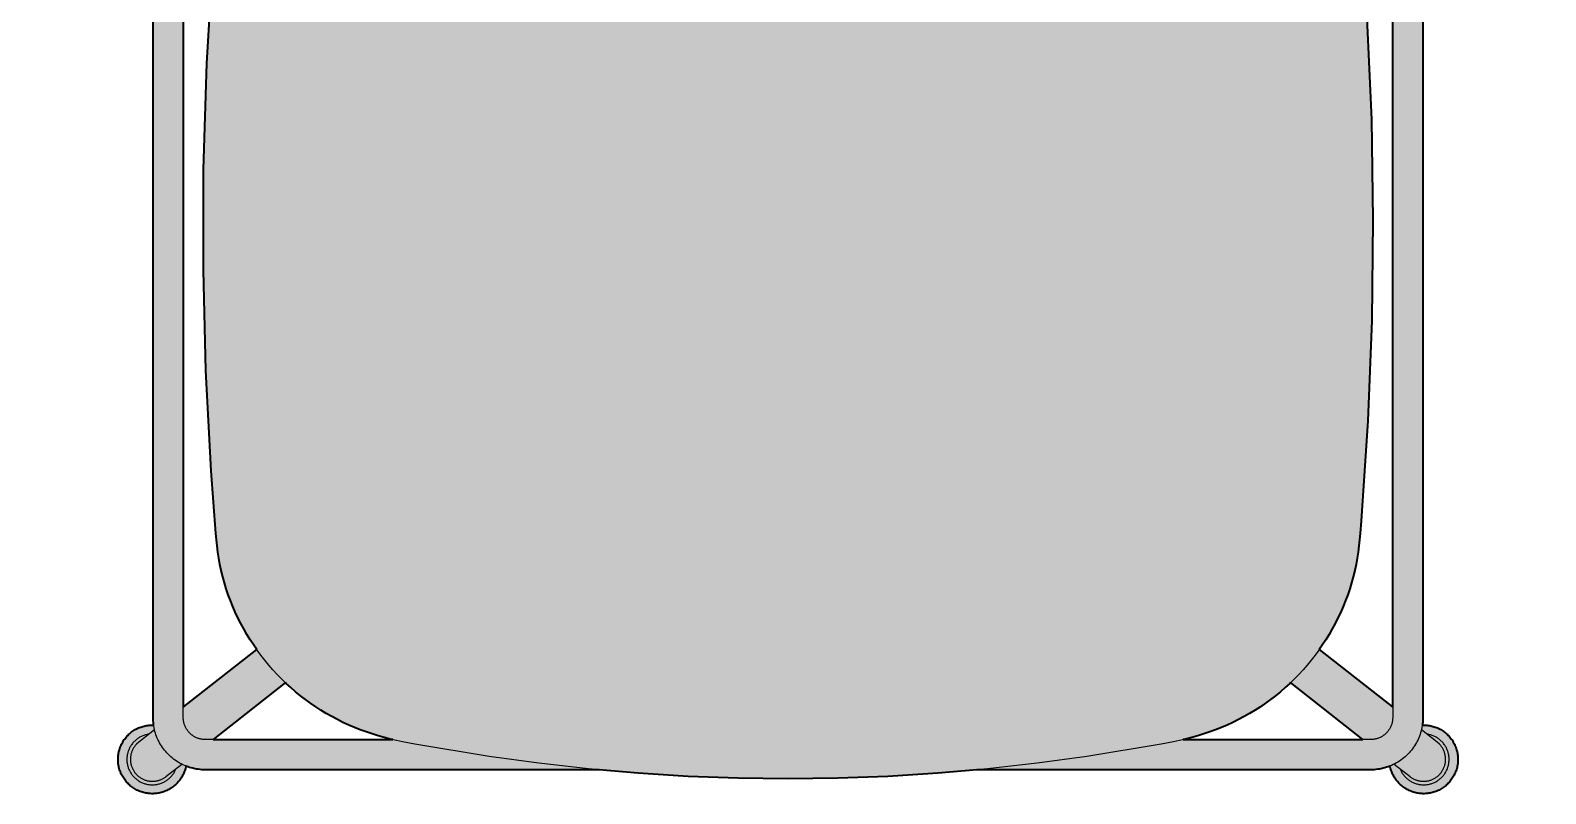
# Model space of a CAD drawing. Header units: millimetres. Extents: x 0 to 1859, y -925 to 1082.
# Drawn here: x 131 to 683, y -925 to -647 of the extents above; entities that cross this region are included whole.
import ezdxf

# ---------------------------------------------------------------- set-up
doc = ezdxf.new("R2010")
doc.units = ezdxf.units.MM
doc.layers.add('Blocks', color=7, linetype='Continuous')
doc.layers.add('Blocks$Fill', color=7, linetype='Continuous', true_color=0xffffff)
doc.layers.add('Blocks$Inner', color=7, linetype='Continuous', lineweight=25, true_color=0x007f00)
doc.layers.add('Blocks$Outline', color=7, linetype='Continuous', lineweight=35, true_color=0xff3f3f)

# ---------------------------------------------------------------- blocks, each defined once
blk = doc.blocks.new('Soft Edge 90 Barstool High Top')
at = {"layer": 'Blocks$Fill'}
h = blk.add_hatch(color=256, dxfattribs=at)
h.paths.add_polyline_path([(56.11, -144.59), (55.25, -144.53), (54.82, -144.47), (54.39, -144.4), (53.97, -144.32), (53.55, -144.22), (53.13, -144.11), (52.72, -143.98), (52.31, -143.84), (51.91, -143.68), (51.51, -143.51), (51.12, -143.33), (50.74, -143.13), (50.36, -142.92), (49.99, -142.7), (49.63, -142.47), (49.28, -142.22), (48.93, -141.96), (48.6, -141.69), (48.27, -141.41), (47.95, -141.11), (47.65, -140.81), (47.35, -140.49), (47.07, -140.17), (46.8, -139.83), (46.53, -139.49), (46.29, -139.14), (46.05, -138.78), (45.82, -138.41), (45.61, -138.03), (45.42, -137.65), (45.23, -137.26), (45.06, -136.86), (44.9, -136.46), (44.76, -136.05), (44.63, -135.64), (44.51, -135.23), (44.41, -134.81), (44.33, -134.38), (44.26, -133.96), (44.2, -133.53), (44.16, -133.1), (44.13, -132.67), (44.12, -132.24), (44.12, -131.81), (44.14, -131.38), (44.17, -130.95), (44.22, -130.52), (44.28, -130.09), (44.36, -129.67), (44.45, -129.24), (44.56, -128.83), (44.68, -128.41), (44.81, -128), (44.96, -127.6), (45.12, -127.2), (45.3, -126.8), (45.49, -126.41), (45.69, -126.03), (45.91, -125.66), (46.13, -125.29), (46.38, -124.94), (46.63, -124.59), (46.9, -124.25), (47.17, -123.92), (47.46, -123.6), (47.76, -123.28), (48.07, -122.98), (48.39, -122.69), (48.72, -122.42), (49.06, -122.15), (49.41, -121.89), (49.76, -121.65), (50.13, -121.42), (50.5, -121.2), (50.88, -121), (51.27, -120.81), (51.66, -120.63), (52.06, -120.47), (52.46, -120.32), (52.87, -120.18), (53.28, -120.06), (53.69, -119.95), (54.11, -119.86), (54.54, -119.78), (54.96, -119.71), (55.39, -119.66), (55.82, -119.63), (56.25, -119.61), (56.68, -119.6), (57.11, -119.61), (57.54, -119.64), (57.96, -119.68), (58.39, -119.73), (58.82, -119.8), (59.24, -119.88), (59.66, -119.98), (60.07, -120.09), (60.48, -120.22), (60.89, -120.36), (61.29, -120.51), (61.69, -120.68), (62.08, -120.86), (62.46, -121.05), (62.84, -121.26), (63.21, -121.48), (63.57, -121.71), (63.92, -121.96), (64.27, -122.22), (64.6, -122.48), (64.93, -122.76), (65.24, -123.06), (65.55, -123.36), (65.85, -123.67), (66.13, -123.99), (66.4, -124.32), (66.66, -124.67), (66.91, -125.02), (67.15, -125.37), (67.38, -125.74), (67.59, -126.11), (67.79, -126.5), (67.98, -126.88), (68.15, -127.28), (68.31, -127.68), (68.45, -128.08), (68.58, -128.49), (68.7, -128.9), (68.8, -129.32), (68.89, -129.74), (68.97, -130.17), (69.03, -130.59), (69.07, -131.02), (69.1, -131.45), (69.12, -131.88), (69.12, -132.31), (69.1, -132.74), (69.07, -133.17), (69.03, -133.59), (68.97, -134.02), (68.9, -134.44), (68.81, -134.86), (105.87, -183.26), (109.34, -181.37), (112.05, -180), (114.83, -178.68), (117.69, -177.4), (120.62, -176.17), (123.62, -174.98), (126.68, -173.85), (129.79, -172.77), (132.95, -171.73), (139.41, -169.83), (152.54, -166.35), (155.86, -165.57), (168.51, -162.96), (187.28, -159.68), (206.14, -156.88), (225.05, -154.54), (244.01, -152.64), (272.53, -150.59), (301.09, -149.47), (329.68, -149.32), (358.25, -150.11), (377.28, -151.17), (396.28, -152.64), (415.24, -154.54), (434.16, -156.88), (457.71, -160.46), (471.78, -162.96), (484.42, -165.57), (491.05, -167.19), (504.12, -170.76), (507.33, -171.73), (510.5, -172.77), (513.6, -173.85), (516.66, -174.98), (519.66, -176.17), (522.59, -177.4), (525.45, -178.68), (528.23, -180), (530.94, -181.37), (533.56, -182.78), (534.43, -183.27), (571.5, -134.86), (571.34, -134.02), (571.28, -133.59), (571.23, -133.17), (571.2, -132.74), (571.19, -132.31), (571.19, -131.88), (571.2, -131.45), (571.23, -131.02), (571.28, -130.59), (571.34, -130.17), (571.41, -129.74), (571.5, -129.32), (571.6, -128.9), (571.72, -128.49), (571.85, -128.08), (572, -127.68), (572.16, -127.28), (572.33, -126.88), (572.52, -126.5), (572.72, -126.11), (572.93, -125.74), (573.15, -125.37), (573.39, -125.02), (573.64, -124.67), (573.9, -124.32), (574.18, -123.99), (574.46, -123.67), (574.76, -123.36), (575.06, -123.06), (575.38, -122.76), (575.7, -122.48), (576.04, -122.22), (576.38, -121.96), (576.74, -121.71), (577.1, -121.48), (577.47, -121.26), (577.84, -121.05), (578.23, -120.86), (578.62, -120.68), (579.01, -120.51), (579.42, -120.36), (579.82, -120.22), (580.23, -120.09), (580.65, -119.98), (581.07, -119.88), (581.49, -119.8), (581.91, -119.73), (582.34, -119.68), (582.77, -119.64), (583.2, -119.61), (583.63, -119.6), (584.06, -119.61), (584.49, -119.63), (584.92, -119.66), (585.34, -119.71), (585.77, -119.78), (586.19, -119.86), (586.61, -119.95), (587.03, -120.06), (587.44, -120.18), (587.85, -120.32), (588.25, -120.47), (588.65, -120.63), (589.04, -120.81), (589.43, -121), (589.81, -121.2), (590.18, -121.42), (590.54, -121.65), (590.9, -121.89), (591.25, -122.15), (591.59, -122.42), (591.92, -122.69), (592.24, -122.98), (592.55, -123.28), (592.85, -123.6), (593.13, -123.92), (593.41, -124.25), (593.68, -124.59), (593.93, -124.94), (594.17, -125.29), (594.4, -125.66), (594.62, -126.03), (594.82, -126.41), (595.01, -126.8), (595.18, -127.2), (595.35, -127.6), (595.5, -128), (595.63, -128.41), (595.75, -128.83), (595.86, -129.24), (595.95, -129.67), (596.02, -130.09), (596.09, -130.52), (596.13, -130.95), (596.17, -131.38), (596.18, -131.81), (596.19, -132.24), (596.17, -132.67), (596.15, -133.1), (596.11, -133.53), (596.05, -133.96), (595.98, -134.38), (595.89, -134.81), (595.79, -135.23), (595.68, -135.64), (595.55, -136.05), (595.4, -136.46), (595.25, -136.86), (595.08, -137.26), (594.89, -137.65), (594.69, -138.03), (594.48, -138.41), (594.26, -138.78), (594.02, -139.14), (593.77, -139.49), (593.51, -139.83), (593.24, -140.17), (592.95, -140.49), (592.66, -140.81), (592.35, -141.11), (592.04, -141.41), (591.71, -141.69), (591.38, -141.96), (591.03, -142.22), (590.68, -142.47), (590.31, -142.7), (589.95, -142.92), (589.57, -143.13), (589.18, -143.33), (588.79, -143.51), (588.4, -143.68), (587.99, -143.84), (587.59, -143.98), (587.17, -144.11), (586.76, -144.22), (586.34, -144.32), (585.91, -144.4), (585.49, -144.47), (585.06, -144.53), (584.63, -144.57), (584.2, -144.59), (553.51, -184.67), (552.75, -187.38), (552.44, -188.76), (552.16, -190.14), (551.94, -191.53), (551.75, -192.93), (551.61, -194.33), (551.52, -195.74), (552.87, -197.09), (553.57, -197.83), (554.23, -198.56), (554.86, -199.28), (555.46, -199.99), (556.02, -200.69), (556.93, -201.89), (557.79, -203.12), (558.62, -204.38), (559.4, -205.67), (559.95, -206.61), (560.47, -207.57), (560.96, -208.55), (561.42, -209.54), (561.85, -210.54), (562.25, -211.56), (562.3, -211.76), (562.39, -212), (562.35, -211.82), (562.35, -211.82), (562.49, -212.26), (563.37, -215.31), (564.15, -218.38), (564.17, -218.45), (564.17, -218.47), (564.32, -219.12), (565.29, -222.25), (566.1, -225.27), (566.82, -228.32), (567.42, -231.39), (567.92, -234.48), (568.31, -237.59), (568.41, -238.55), (568.58, -240.72), (568.66, -242.13), (568.71, -243.99), (568.71, -244.18), (568.71, -244.42), (568.7, -244.69), (568.69, -244.84), (568.68, -244.99), (568.67, -245.15), (568.65, -245.31), (568.62, -245.47), (568.59, -245.63), (568.56, -245.79), (568.53, -245.95), (568.49, -246.11), (568.45, -246.25), (568.4, -246.4), (568.36, -246.54), (568.31, -246.67), (568.26, -246.81), (568.21, -246.94), (568.16, -247.07), (568.11, -247.19), (568.05, -247.31), (567.99, -247.43), (567.93, -247.55), (567.84, -247.72), (567.75, -247.88), (567.66, -248.04), (567.56, -248.19), (567.5, -248.28), (567.41, -248.42), (567.26, -248.61), (567.11, -248.81), (566.95, -248.99), (566.79, -249.18), (566.63, -249.35), (566.45, -249.52), (566.27, -249.69), (566.09, -249.85), (565.9, -250.01), (565.71, -250.16), (565.51, -250.31), (565.31, -250.45), (565.1, -250.6), (564.88, -250.73), (564.66, -250.86), (564.44, -250.99), (564.21, -251.12), (563.97, -251.24), (563.73, -251.36), (563.49, -251.48), (563.24, -251.59), (562.98, -251.7), (562.45, -251.91), (561.9, -252.11), (561.34, -252.29), (560.75, -252.47), (560.14, -252.63), (559.51, -252.78), (558.86, -252.92), (558.19, -253.04), (557.5, -253.16), (556.79, -253.27), (556.06, -253.36), (554.55, -253.52), (552.97, -253.64), (551.46, -253.72), (551.46, -647.87), (551.43, -648.91), (551.39, -649.56), (551.32, -650.22), (551.25, -650.66), (552.13, -650.65), (552.56, -650.68), (553, -650.71), (553.43, -650.76), (553.86, -650.83), (554.29, -650.91), (554.71, -651.01), (555.13, -651.12), (555.55, -651.24), (555.96, -651.38), (556.37, -651.54), (556.77, -651.7), (557.16, -651.89), (557.55, -652.08), (557.93, -652.29), (558.31, -652.51), (558.68, -652.75), (559.03, -653), (559.38, -653.26), (559.72, -653.53), (560.05, -653.81), (560.37, -654.11), (560.68, -654.41), (560.98, -654.73), (561.27, -655.06), (561.54, -655.39), (561.81, -655.74), (562.06, -656.09), (562.3, -656.46), (562.53, -656.83), (562.74, -657.21), (562.94, -657.6), (563.13, -657.99), (563.3, -658.39), (563.46, -658.79), (563.6, -659.2), (563.73, -659.62), (563.85, -660.04), (563.95, -660.46), (564.03, -660.89), (564.11, -661.32), (564.16, -661.75), (564.2, -662.18), (564.23, -662.62), (564.24, -663.05), (564.24, -663.49), (564.22, -663.92), (564.18, -664.36), (564.13, -664.79), (564.07, -665.22), (563.99, -665.65), (563.89, -666.07), (563.78, -666.49), (563.66, -666.91), (563.52, -667.32), (563.37, -667.73), (563.2, -668.13), (563.02, -668.53), (562.83, -668.92), (562.62, -669.3), (562.4, -669.68), (562.17, -670.04), (561.92, -670.4), (561.66, -670.75), (561.4, -671.09), (561.11, -671.42), (560.82, -671.74), (560.52, -672.05), (560.2, -672.35), (559.88, -672.64), (559.54, -672.91), (559.2, -673.18), (558.85, -673.43), (558.49, -673.67), (558.12, -673.9), (557.74, -674.12), (557.35, -674.32), (556.96, -674.51), (556.57, -674.68), (556.16, -674.84), (555.75, -674.99), (555.34, -675.12), (554.92, -675.24), (554.5, -675.34), (554.08, -675.43), (553.65, -675.5), (553.22, -675.56), (552.79, -675.61), (552.35, -675.63), (551.92, -675.65), (551.48, -675.65), (551.05, -675.63), (550.62, -675.6), (550.19, -675.55), (549.76, -675.49), (549.33, -675.41), (548.9, -675.32), (548.48, -675.22), (548.07, -675.1), (547.65, -674.96), (547.25, -674.81), (546.84, -674.65), (546.45, -674.47), (546.06, -674.28), (545.67, -674.08), (545.3, -673.86), (544.93, -673.63), (544.57, -673.39), (544.22, -673.13), (543.88, -672.87), (543.54, -672.59), (543.22, -672.3), (542.91, -672), (542.61, -671.68), (542.32, -671.36), (542.04, -671.03), (541.77, -670.69), (541.51, -670.34), (541.27, -669.98), (541.04, -669.61), (540.82, -669.23), (540.62, -668.85), (540.43, -668.46), (540.25, -668.07), (540.08, -667.66), (539.93, -667.26), (539.8, -666.84), (539.68, -666.43), (539.57, -666.01), (539.48, -665.58), (538.83, -665.83), (538.2, -666.04), (537.57, -666.23), (536.94, -666.4), (536.3, -666.54), (535.65, -666.67), (535, -666.77), (534.35, -666.85), (533.69, -666.91), (533.04, -666.94), (532.38, -666.95), (388.91, -666.95), (356.54, -669.36), (338.35, -670.05), (320.15, -670.28), (301.96, -670.05), (283.77, -669.36), (265.59, -668.21), (251.4, -666.95), (107.27, -666.94), (106.61, -666.91), (105.96, -666.85), (105.31, -666.77), (104.66, -666.67), (104.02, -666.55), (103.38, -666.4), (102.75, -666.23), (102.12, -666.05), (101.5, -665.84), (100.88, -665.6), (100.83, -665.58), (100.63, -666.43), (100.51, -666.84), (100.37, -667.26), (100.22, -667.66), (100.06, -668.07), (99.88, -668.46), (99.69, -668.85), (99.48, -669.23), (99.27, -669.61), (99.04, -669.98), (98.79, -670.34), (98.54, -670.69), (98.27, -671.03), (97.99, -671.36), (97.7, -671.68), (97.4, -672), (97.08, -672.3), (96.76, -672.59), (96.43, -672.87), (96.09, -673.13), (95.73, -673.39), (95.38, -673.63), (95.01, -673.86), (94.63, -674.08), (94.25, -674.28), (93.86, -674.47), (93.46, -674.65), (93.06, -674.81), (92.65, -674.96), (92.24, -675.1), (91.82, -675.22), (91.4, -675.32), (90.98, -675.41), (90.55, -675.49), (90.12, -675.55), (89.69, -675.6), (89.25, -675.63), (88.82, -675.65), (88.39, -675.65), (87.95, -675.63), (87.52, -675.61), (87.09, -675.56), (86.66, -675.5), (86.23, -675.43), (85.8, -675.34), (85.38, -675.24), (84.97, -675.12), (84.55, -674.99), (84.14, -674.84), (83.74, -674.68), (83.34, -674.51), (82.95, -674.32), (82.57, -674.12), (82.19, -673.9), (81.82, -673.67), (81.46, -673.43), (81.11, -673.18), (80.76, -672.91), (80.43, -672.64), (80.1, -672.35), (79.79, -672.05), (79.48, -671.74), (79.19, -671.42), (78.91, -671.09), (78.64, -670.75), (78.38, -670.4), (78.14, -670.04), (77.9, -669.68), (77.68, -669.3), (77.48, -668.92), (77.28, -668.53), (77.1, -668.13), (76.94, -667.73), (76.78, -667.32), (76.64, -666.91), (76.52, -666.49), (76.41, -666.07), (76.32, -665.65), (76.24, -665.22), (76.17, -664.79), (76.12, -664.36), (76.09, -663.92), (76.07, -663.49), (76.07, -663.05), (76.08, -662.62), (76.1, -662.18), (76.14, -661.75), (76.2, -661.32), (76.27, -660.89), (76.36, -660.46), (76.46, -660.04), (76.57, -659.62), (76.7, -659.2), (76.85, -658.79), (77.01, -658.39), (77.18, -657.99), (77.37, -657.6), (77.57, -657.21), (77.78, -656.83), (78.01, -656.46), (78.25, -656.09), (78.5, -655.74), (78.76, -655.39), (79.04, -655.06), (79.33, -654.73), (79.62, -654.41), (79.93, -654.11), (80.25, -653.81), (80.58, -653.53), (80.92, -653.26), (81.27, -653), (81.63, -652.75), (82, -652.51), (82.37, -652.29), (82.75, -652.08), (83.14, -651.89), (83.54, -651.7), (83.94, -651.54), (84.35, -651.38), (84.76, -651.24), (85.17, -651.12), (85.6, -651.01), (86.02, -650.91), (86.45, -650.83), (86.88, -650.76), (87.31, -650.71), (87.74, -650.68), (88.18, -650.65), (88.61, -650.65), (89.05, -650.66), (88.94, -649.79), (88.89, -649.15), (88.85, -648.51), (88.84, -647.87), (88.84, -253.66), (85.78, -253.48), (84.27, -253.32), (82.84, -253.13), (82.15, -253.02), (81.48, -252.9), (80.83, -252.76), (80.2, -252.62), (79.59, -252.46), (79, -252.3), (78.43, -252.12), (77.88, -251.93), (77.35, -251.72), (77.09, -251.61), (76.84, -251.5), (76.59, -251.39), (76.35, -251.27), (76.11, -251.15), (75.88, -251.03), (75.66, -250.9), (75.43, -250.77), (75.22, -250.64), (75.01, -250.5), (74.8, -250.35), (74.6, -250.21), (74.4, -250.06), (74.21, -249.9), (74.03, -249.74), (73.85, -249.57), (73.67, -249.4), (73.5, -249.22), (73.34, -249.04), (73.18, -248.85), (73.03, -248.65), (72.88, -248.45), (72.78, -248.31), (72.73, -248.23), (72.63, -248.07), (72.53, -247.91), (72.44, -247.74), (72.35, -247.57), (72.29, -247.46), (72.23, -247.33), (72.17, -247.21), (72.12, -247.08), (72.07, -246.95), (72.02, -246.82), (71.97, -246.68), (71.92, -246.55), (71.88, -246.4), (71.83, -246.26), (71.79, -246.11), (71.76, -245.95), (71.72, -245.79), (71.69, -245.63), (71.66, -245.46), (71.64, -245.3), (71.62, -245.14), (71.6, -244.98), (71.59, -244.83), (71.58, -244.68), (71.58, -244.41), (71.58, -244.17), (71.59, -243.47), (71.65, -242.09), (71.8, -239.94), (72, -237.85), (72.51, -233.99), (73.01, -231.01), (73.6, -228.05), (74.3, -225.11), (75.08, -222.2), (75.82, -219.77), (76.11, -218.45), (76.13, -218.38), (76.91, -215.31), (77.79, -212.26), (77.76, -212.41), (77.89, -212), (77.98, -211.76), (78.03, -211.56), (78.43, -210.54), (78.86, -209.54), (79.32, -208.55), (79.81, -207.57), (80.33, -206.61), (80.88, -205.67), (81.66, -204.38), (82.49, -203.12), (83.36, -201.89), (84.26, -200.69), (84.83, -199.99), (85.42, -199.28), (86.05, -198.56), (86.71, -197.83), (87.41, -197.09), (88.15, -196.34), (88.78, -195.72), (88.55, -192.91), (88.37, -191.52), (88.14, -190.13), (87.87, -188.75), (87.55, -187.38), (87.2, -186.01), (86.79, -184.67)], flags=0)
h.paths.add_polyline_path([(126.59, -623.1), (124.25, -619.59), (123.05, -617.64), (121.91, -615.65), (120.82, -613.64), (119.78, -611.6), (118.81, -609.53), (117.89, -607.44), (117.02, -605.32), (116.22, -603.17), (115.48, -601.01), (114.81, -598.82), (114.21, -596.61), (113.67, -594.39), (113.21, -592.16), (112.81, -589.91), (112.47, -587.65), (112.18, -585.39), (111.7, -580.85), (110.02, -558.09), (108.11, -521.57), (107.16, -484.98), (107.21, -448.37), (108.37, -409.66), (110.86, -368.88), (114.57, -328.22), (119.48, -287.75), (121.16, -275.12), (121.61, -272.61), (122.11, -270.12), (122.7, -267.64), (123.31, -265.39), (123.99, -263.17), (124.75, -260.96), (125.58, -258.78), (126.48, -256.64), (127.45, -254.52), (128.48, -252.44), (129.64, -250.3), (115.65, -252.07), (102.45, -253.31), (99.84, -253.47), (99.84, -644.11)], flags=0)
h.paths.add_polyline_path([(176.2, -655.95), (173.07, -655.16), (170.86, -654.54), (168.67, -653.87), (166.5, -653.15), (164.35, -652.37), (162.22, -651.53), (160.11, -650.64), (158.03, -649.68), (155.98, -648.67), (153.95, -647.59), (151.96, -646.46), (150, -645.27), (148.08, -644.02), (146.19, -642.72), (144.34, -641.37), (142.53, -639.96), (140.75, -638.51), (139.02, -637.01), (137.33, -635.46), (137.07, -635.21), (110.68, -655.95)], flags=0)
h.paths.add_polyline_path([(503.23, -635.21), (501.29, -637.01), (499.55, -638.51), (497.78, -639.96), (495.97, -641.37), (494.12, -642.72), (492.23, -644.02), (490.3, -645.27), (488.34, -646.46), (486.35, -647.59), (484.33, -648.67), (482.27, -649.68), (480.19, -650.64), (478.09, -651.53), (475.95, -652.37), (473.8, -653.15), (471.63, -653.87), (469.44, -654.54), (467.24, -655.16), (465.02, -655.73), (464.1, -655.95), (529.63, -655.95)], flags=0)
h.paths.add_polyline_path([(510.64, -250.24), (512.52, -253.78), (513.37, -255.56), (514.18, -257.38), (514.93, -259.21), (515.62, -261.07), (516.26, -262.95), (516.83, -264.84), (517.43, -267.06), (517.95, -269.3), (518.42, -271.56), (518.83, -273.82), (519.54, -278.38), (524.79, -319.53), (528.43, -356.3), (531.08, -393.14), (532.69, -430.08), (533.25, -466.67), (532.8, -503.28), (531.36, -539.84), (528.99, -576.31), (528.6, -580.85), (528.13, -585.39), (527.83, -587.65), (527.49, -589.91), (527.09, -592.15), (526.63, -594.39), (526.1, -596.61), (525.49, -598.82), (524.82, -601.01), (524.08, -603.17), (523.28, -605.32), (522.42, -607.44), (521.5, -609.53), (520.52, -611.6), (519.49, -613.64), (518.4, -615.65), (517.26, -617.64), (516.06, -619.59), (514.81, -621.51), (513.71, -623.1), (540.46, -644.11), (540.46, -253.46), (523.8, -251.88)], flags=0)
at = {"layer": 'Blocks$Inner'}
for p, q in [((88.84, -647.87), (88.84, -253.66)), ((99.84, -647.87), (99.84, -253.47)), ((540.46, -253.46), (540.46, -647.87)), ((99.84, -644.11), (126.59, -623.1)), ((513.71, -623.1), (540.46, -644.11)), ((137.07, -635.21), (110.68, -655.95)), ((529.63, -655.95), (503.23, -635.21)), ((88.61, -650.65), (89.05, -650.66)), ((551.69, -650.65), (551.25, -650.66)), ((176.2, -655.95), (107.93, -655.95)), ((532.38, -655.95), (464.1, -655.95)), ((100.83, -665.58), (100.73, -666.01)), ((251.4, -666.95), (107.93, -666.95))]:
    blk.add_line(p, q, dxfattribs=at)
for points in [[(531.08, -393.14), (532.69, -430.08), (533.25, -466.67), (532.8, -503.28), (531.36, -539.84), (528.99, -576.31), (528.6, -580.85), (528.13, -585.39), (527.83, -587.65), (527.49, -589.91), (527.09, -592.15), (526.63, -594.39), (526.1, -596.61), (525.49, -598.82), (524.82, -601.01), (524.08, -603.17), (523.28, -605.32), (522.42, -607.44), (521.5, -609.53), (520.52, -611.6), (519.49, -613.64), (518.4, -615.65), (517.26, -617.64), (516.06, -619.59), (514.81, -621.51), (513.51, -623.39), (512.15, -625.24), (510.75, -627.05), (509.29, -628.82), (507.78, -630.54), (506.23, -632.23), (504.62, -633.87), (502.98, -635.46), (501.29, -637.01), (499.55, -638.51), (497.78, -639.96), (495.97, -641.37), (494.12, -642.72), (492.23, -644.02), (490.3, -645.27), (488.34, -646.46), (486.35, -647.59), (484.33, -648.67), (482.27, -649.68), (480.19, -650.64), (478.09, -651.53), (475.95, -652.37), (473.8, -653.15), (471.63, -653.87), (469.44, -654.54), (467.24, -655.16), (465.02, -655.73), (462.8, -656.26), (460.57, -656.74), (456.08, -657.61), (429.05, -662.06), (410.97, -664.55), (392.86, -666.6), (374.71, -668.21), (356.54, -669.36), (338.35, -670.05), (320.15, -670.28), (301.96, -670.05), (283.77, -669.36), (265.59, -668.21), (247.45, -666.6), (229.33, -664.55), (211.26, -662.06), (184.23, -657.61), (179.74, -656.74), (177.51, -656.26), (175.28, -655.73), (173.07, -655.16), (170.86, -654.54), (168.67, -653.87), (166.5, -653.15), (164.35, -652.37), (162.22, -651.53), (160.11, -650.64), (158.03, -649.68), (155.98, -648.67), (153.95, -647.59), (151.96, -646.46), (150, -645.27), (148.08, -644.02), (146.19, -642.72), (144.34, -641.37), (142.53, -639.96), (140.75, -638.51), (139.02, -637.01), (137.33, -635.46), (135.68, -633.87), (134.08, -632.23), (132.53, -630.54), (131.02, -628.82), (129.56, -627.05), (128.15, -625.24), (126.8, -623.39), (125.5, -621.51), (124.25, -619.59), (123.05, -617.64), (121.91, -615.65), (120.82, -613.64), (119.78, -611.6), (118.81, -609.53), (117.89, -607.44), (117.02, -605.32), (116.22, -603.17), (115.48, -601.01), (114.81, -598.82), (114.21, -596.61), (113.67, -594.39), (113.21, -592.16), (112.81, -589.91), (112.47, -587.65), (112.18, -585.39), (111.7, -580.85), (110.02, -558.09), (108.11, -521.57), (107.16, -484.98), (107.21, -448.37), (108.37, -409.66), (110.86, -368.88)], [(551.46, -253.72), (551.46, -647.87), (551.43, -648.91), (551.39, -649.56), (551.32, -650.22), (551.22, -650.87), (551.11, -651.52), (550.97, -652.16), (550.81, -652.8), (550.63, -653.43), (550.43, -654.06), (550.21, -654.67), (549.96, -655.28), (549.7, -655.89), (549.41, -656.48), (549.1, -657.06), (548.78, -657.63), (548.43, -658.19), (548.07, -658.74), (547.68, -659.27), (547.28, -659.79), (546.86, -660.3), (546.42, -660.79), (545.97, -661.26), (545.5, -661.72), (545.02, -662.17), (544.52, -662.6), (544, -663), (543.47, -663.4), (542.93, -663.77), (542.38, -664.12), (541.81, -664.46), (541.23, -664.77), (540.65, -665.07), (540.05, -665.34), (539.44, -665.6), (538.83, -665.83), (538.2, -666.04), (537.57, -666.23), (536.94, -666.4), (536.3, -666.54), (535.65, -666.67), (535, -666.77), (534.35, -666.85), (533.69, -666.91), (533.04, -666.94), (532.38, -666.95), (388.91, -666.95)], [(100.73, -666.01), (100.63, -666.43), (100.51, -666.84), (100.37, -667.26), (100.22, -667.66), (100.06, -668.07), (99.88, -668.46), (99.69, -668.85), (99.48, -669.23), (99.27, -669.61), (99.04, -669.98), (98.79, -670.34), (98.54, -670.69), (98.27, -671.03), (97.99, -671.36), (97.7, -671.68), (97.4, -672), (97.08, -672.3), (96.76, -672.59), (96.43, -672.87), (96.09, -673.13), (95.73, -673.39), (95.38, -673.63), (95.01, -673.86), (94.63, -674.08), (94.25, -674.28), (93.86, -674.47), (93.46, -674.65), (93.06, -674.81), (92.65, -674.96), (92.24, -675.1), (91.82, -675.22), (91.4, -675.32), (90.98, -675.41), (90.55, -675.49), (90.12, -675.55), (89.69, -675.6), (89.25, -675.63), (88.82, -675.65), (88.39, -675.65), (87.95, -675.63), (87.52, -675.61), (87.09, -675.56), (86.66, -675.5), (86.23, -675.43), (85.8, -675.34), (85.38, -675.24), (84.97, -675.12), (84.55, -674.99), (84.14, -674.84), (83.74, -674.68), (83.34, -674.51), (82.95, -674.32), (82.57, -674.12), (82.19, -673.9), (81.82, -673.67), (81.46, -673.43), (81.11, -673.18), (80.76, -672.91), (80.43, -672.64), (80.1, -672.35), (79.79, -672.05), (79.48, -671.74), (79.19, -671.42), (78.91, -671.09), (78.64, -670.75), (78.38, -670.4), (78.14, -670.04), (77.9, -669.68), (77.68, -669.3), (77.48, -668.92), (77.28, -668.53), (77.1, -668.13), (76.94, -667.73), (76.78, -667.32), (76.64, -666.91), (76.52, -666.49), (76.41, -666.07), (76.32, -665.65), (76.24, -665.22), (76.17, -664.79), (76.12, -664.36), (76.09, -663.92), (76.07, -663.49), (76.07, -663.05), (76.08, -662.62), (76.1, -662.18), (76.14, -661.75), (76.2, -661.32), (76.27, -660.89), (76.36, -660.46), (76.46, -660.04), (76.57, -659.62), (76.7, -659.2), (76.85, -658.79), (77.01, -658.39), (77.18, -657.99), (77.37, -657.6), (77.57, -657.21), (77.78, -656.83), (78.01, -656.46), (78.25, -656.09), (78.5, -655.74), (78.76, -655.39), (79.04, -655.06), (79.33, -654.73), (79.62, -654.41), (79.93, -654.11), (80.25, -653.81), (80.58, -653.53), (80.92, -653.26), (81.27, -653), (81.63, -652.75), (82, -652.51), (82.37, -652.29), (82.75, -652.08), (83.14, -651.89), (83.54, -651.7), (83.94, -651.54), (84.35, -651.38), (84.76, -651.24), (85.17, -651.12), (85.6, -651.01), (86.02, -650.91), (86.45, -650.83), (86.88, -650.76), (87.31, -650.71), (87.74, -650.68), (88.18, -650.65), (88.61, -650.65)], [(107.93, -666.95), (107.27, -666.94), (106.61, -666.91), (105.96, -666.85), (105.31, -666.77), (104.66, -666.67), (104.02, -666.55), (103.38, -666.4), (102.75, -666.23), (102.12, -666.05), (101.5, -665.84), (100.88, -665.6), (100.28, -665.35), (99.68, -665.08), (99.1, -664.79), (98.52, -664.47), (97.96, -664.14), (97.4, -663.79), (96.86, -663.42), (96.33, -663.03), (95.82, -662.62), (95.32, -662.19), (94.84, -661.75), (94.37, -661.3), (93.91, -660.82), (93.48, -660.33), (93.06, -659.83), (92.65, -659.31), (92.27, -658.78), (91.91, -658.24), (91.56, -657.68), (91.23, -657.11), (90.92, -656.53), (90.64, -655.96), (90.38, -655.37), (90.14, -654.77), (89.91, -654.17), (89.71, -653.56), (89.53, -652.95), (89.37, -652.32), (89.23, -651.7), (89.11, -651.07), (89.02, -650.43), (88.94, -649.79), (88.89, -649.15), (88.85, -648.51), (88.84, -647.87)], [(107.93, -655.95), (107.65, -655.95), (107.38, -655.93), (107.1, -655.91), (106.83, -655.88), (106.56, -655.83), (106.29, -655.78), (106.02, -655.72), (105.76, -655.65), (105.49, -655.58), (105.23, -655.49), (104.98, -655.39), (104.72, -655.29), (104.47, -655.18), (104.23, -655.05), (103.99, -654.92), (103.75, -654.79), (103.52, -654.64), (103.29, -654.49), (103.07, -654.33), (102.85, -654.16), (102.64, -653.98), (102.44, -653.8), (102.24, -653.61), (102.04, -653.41), (101.86, -653.21), (101.68, -652.99), (101.5, -652.78), (101.34, -652.55), (101.18, -652.32), (101.03, -652.09), (100.89, -651.85), (100.76, -651.61), (100.64, -651.36), (100.52, -651.11), (100.41, -650.85), (100.32, -650.59), (100.23, -650.33), (100.15, -650.06), (100.08, -649.79), (100.01, -649.52), (99.96, -649.25), (99.92, -648.98), (99.89, -648.7), (99.86, -648.42), (99.85, -648.15), (99.84, -647.87)], [(540.46, -647.87), (540.46, -648.15), (540.44, -648.42), (540.42, -648.7), (540.39, -648.98), (540.34, -649.25), (540.29, -649.52), (540.23, -649.79), (540.16, -650.06), (540.08, -650.33), (539.99, -650.59), (539.89, -650.85), (539.79, -651.11), (539.67, -651.36), (539.55, -651.61), (539.41, -651.85), (539.27, -652.09), (539.12, -652.32), (538.97, -652.55), (538.8, -652.78), (538.63, -652.99), (538.45, -653.21), (538.26, -653.41), (538.07, -653.61), (537.87, -653.8), (537.67, -653.98), (537.46, -654.16), (537.24, -654.33), (537.02, -654.49), (536.79, -654.64), (536.56, -654.79), (536.32, -654.92), (536.08, -655.05), (535.83, -655.18), (535.58, -655.29), (535.33, -655.39), (535.07, -655.49), (534.81, -655.58), (534.55, -655.65), (534.28, -655.72), (534.02, -655.78), (533.75, -655.83), (533.47, -655.88), (533.2, -655.91), (532.93, -655.93), (532.65, -655.95), (532.38, -655.95)], [(539.48, -665.58), (539.57, -666.01), (539.68, -666.43), (539.8, -666.84), (539.93, -667.26), (540.08, -667.66), (540.25, -668.07), (540.43, -668.46), (540.62, -668.85), (540.82, -669.23), (541.04, -669.61), (541.27, -669.98), (541.51, -670.34), (541.77, -670.69), (542.04, -671.03), (542.32, -671.36), (542.61, -671.68), (542.91, -672), (543.22, -672.3), (543.54, -672.59), (543.88, -672.87), (544.22, -673.13), (544.57, -673.39), (544.93, -673.63), (545.3, -673.86), (545.67, -674.08), (546.06, -674.28), (546.45, -674.47), (546.84, -674.65), (547.25, -674.81), (547.65, -674.96), (548.07, -675.1), (548.48, -675.22), (548.9, -675.32), (549.33, -675.41), (549.76, -675.49), (550.19, -675.55), (550.62, -675.6), (551.05, -675.63), (551.48, -675.65), (551.92, -675.65), (552.35, -675.63), (552.79, -675.61), (553.22, -675.56), (553.65, -675.5), (554.08, -675.43), (554.5, -675.34), (554.92, -675.24), (555.34, -675.12), (555.75, -674.99), (556.16, -674.84), (556.57, -674.68), (556.96, -674.51), (557.35, -674.32), (557.74, -674.12), (558.12, -673.9), (558.49, -673.67), (558.85, -673.43), (559.2, -673.18), (559.54, -672.91), (559.88, -672.64), (560.2, -672.35), (560.52, -672.05), (560.82, -671.74), (561.11, -671.42), (561.4, -671.09), (561.66, -670.75), (561.92, -670.4), (562.17, -670.04), (562.4, -669.68), (562.62, -669.3), (562.83, -668.92), (563.02, -668.53), (563.2, -668.13), (563.37, -667.73), (563.52, -667.32), (563.66, -666.91), (563.78, -666.49), (563.89, -666.07), (563.99, -665.65), (564.07, -665.22), (564.13, -664.79), (564.18, -664.36), (564.22, -663.92), (564.24, -663.49), (564.24, -663.05), (564.23, -662.62), (564.2, -662.18), (564.16, -661.75), (564.11, -661.32), (564.03, -660.89), (563.95, -660.46), (563.85, -660.04), (563.73, -659.62), (563.6, -659.2), (563.46, -658.79), (563.3, -658.39), (563.13, -657.99), (562.94, -657.6), (562.74, -657.21), (562.53, -656.83), (562.3, -656.46), (562.06, -656.09), (561.81, -655.74), (561.54, -655.39), (561.27, -655.06), (560.98, -654.73), (560.68, -654.41), (560.37, -654.11), (560.05, -653.81), (559.72, -653.53), (559.38, -653.26), (559.03, -653), (558.68, -652.75), (558.31, -652.51), (557.93, -652.29), (557.55, -652.08), (557.16, -651.89), (556.77, -651.7), (556.37, -651.54), (555.96, -651.38), (555.55, -651.24), (555.13, -651.12), (554.71, -651.01), (554.29, -650.91), (553.86, -650.83), (553.43, -650.76), (553, -650.71), (552.56, -650.68), (552.13, -650.65), (551.69, -650.65)], [(87.3, -653.97), (86.98, -654.02), (86.66, -654.08), (86.35, -654.15), (86.04, -654.24), (85.73, -654.33), (85.42, -654.43), (85.12, -654.55), (84.82, -654.67), (84.53, -654.81), (84.24, -654.95), (83.96, -655.11), (83.68, -655.27), (83.41, -655.45), (83.15, -655.63), (82.89, -655.83), (82.64, -656.03), (82.4, -656.24), (82.16, -656.46), (81.93, -656.68), (81.71, -656.92), (81.5, -657.16), (81.29, -657.41), (81.1, -657.67), (80.91, -657.93), (80.73, -658.2), (80.57, -658.47), (80.41, -658.75), (80.26, -659.04), (80.12, -659.33), (80, -659.63), (79.88, -659.93), (79.77, -660.23), (79.68, -660.54), (79.59, -660.85), (79.52, -661.16), (79.45, -661.48), (79.4, -661.8), (79.36, -662.12), (79.33, -662.44), (79.31, -662.76), (79.3, -663.08), (79.3, -663.4), (79.32, -663.73), (79.34, -664.05), (79.38, -664.37), (79.43, -664.69), (79.49, -665), (79.56, -665.32), (79.64, -665.63), (79.73, -665.94), (79.83, -666.24), (79.95, -666.55), (80.07, -666.84), (80.2, -667.14), (80.35, -667.43), (80.5, -667.71), (80.66, -667.98), (80.83, -668.25), (81.02, -668.52), (81.21, -668.78), (81.41, -669.03), (81.61, -669.27), (81.83, -669.51), (82.05, -669.74), (82.29, -669.96), (82.53, -670.17), (82.77, -670.38), (83.03, -670.58), (83.29, -670.76), (83.55, -670.94), (83.83, -671.11), (84.11, -671.27), (84.39, -671.42), (84.68, -671.56), (84.97, -671.69), (85.27, -671.81), (85.57, -671.92), (85.88, -672.01), (86.18, -672.1), (86.5, -672.18), (86.81, -672.25), (87.13, -672.3), (87.44, -672.35), (87.76, -672.38), (88.08, -672.4), (88.4, -672.41), (88.72, -672.41), (89.05, -672.4), (89.37, -672.38), (89.68, -672.35), (90, -672.3), (90.32, -672.25), (90.63, -672.18), (90.94, -672.1), (91.25, -672.02), (91.56, -671.92), (91.86, -671.81), (92.16, -671.69), (92.45, -671.56), (92.74, -671.42), (93.02, -671.27), (93.3, -671.11), (93.57, -670.94), (93.84, -670.76), (94.1, -670.58), (94.36, -670.38), (94.6, -670.18), (94.84, -669.96), (95.07, -669.74), (95.3, -669.51), (95.51, -669.28), (95.72, -669.03), (95.92, -668.78), (96.11, -668.52), (96.29, -668.26), (96.47, -667.99), (96.63, -667.71), (96.78, -667.43), (96.93, -667.14), (97.06, -666.85), (97.18, -666.55)], [(89.37, -652.34), (83.63, -656.85), (82.81, -657.6), (82.72, -657.69), (82.54, -657.89), (82.36, -658.1), (82.19, -658.32), (82.03, -658.54), (81.88, -658.77), (81.73, -659), (81.59, -659.24), (81.46, -659.49), (81.34, -659.73), (81.23, -659.98), (81.13, -660.24), (81.03, -660.5), (80.95, -660.76), (80.87, -661.02), (80.8, -661.29), (80.75, -661.56), (80.7, -661.83), (80.66, -662.1), (80.63, -662.37), (80.6, -662.64), (80.59, -662.92), (80.59, -663.19), (80.6, -663.47), (80.62, -663.74), (80.64, -664.02), (80.68, -664.29), (80.72, -664.56), (80.78, -664.83), (80.84, -665.1), (80.91, -665.36), (80.99, -665.62), (81.09, -665.88), (81.18, -666.14), (81.29, -666.39), (81.41, -666.64), (81.54, -666.88), (81.66, -667.12), (81.8, -667.34), (81.94, -667.57), (82.1, -667.79), (82.25, -668), (82.42, -668.21), (82.59, -668.41), (82.77, -668.6), (82.95, -668.79), (83.15, -668.98), (83.35, -669.16), (83.56, -669.34), (83.78, -669.51), (84, -669.67), (84.22, -669.83), (84.46, -669.97), (84.69, -670.11), (84.94, -670.24), (85.18, -670.36), (85.43, -670.48), (85.69, -670.58), (85.94, -670.68), (86.21, -670.76), (86.47, -670.84), (86.74, -670.91), (87, -670.97), (87.27, -671.02), (87.55, -671.06), (87.82, -671.09), (88.09, -671.11), (88.37, -671.13), (88.64, -671.13), (88.92, -671.12), (89.19, -671.11), (89.46, -671.08), (89.74, -671.05), (90.01, -671.01), (90.28, -670.95), (90.55, -670.89), (90.81, -670.82), (91.07, -670.74), (91.33, -670.65), (91.59, -670.55), (91.84, -670.44), (92.09, -670.33), (92.34, -670.2), (92.54, -670.09), (92.74, -669.97), (92.94, -669.84), (93.14, -669.71), (93.33, -669.58), (93.51, -669.43), (99.3, -664.89)], [(541.01, -664.89), (546.79, -669.43), (546.98, -669.58), (547.17, -669.71), (547.36, -669.84), (547.56, -669.97), (547.76, -670.09), (547.97, -670.2), (548.21, -670.33), (548.46, -670.44), (548.72, -670.55), (548.97, -670.65), (549.23, -670.74), (549.49, -670.82), (549.76, -670.89), (550.03, -670.95), (550.3, -671.01), (550.57, -671.05), (550.84, -671.08), (551.12, -671.11), (551.39, -671.12), (551.66, -671.13), (551.94, -671.13), (552.21, -671.11), (552.49, -671.09), (552.76, -671.06), (553.03, -671.02), (553.3, -670.97), (553.57, -670.91), (553.84, -670.84), (554.1, -670.76), (554.36, -670.68), (554.62, -670.58), (554.87, -670.48), (555.12, -670.36), (555.37, -670.24), (555.61, -670.11), (555.85, -669.97), (556.08, -669.83), (556.31, -669.67), (556.53, -669.51), (556.75, -669.34), (556.96, -669.16), (557.16, -668.98), (557.35, -668.79), (557.54, -668.6), (557.71, -668.41), (557.89, -668.21), (558.05, -668), (558.21, -667.79), (558.36, -667.57), (558.5, -667.34), (558.64, -667.12), (558.77, -666.88), (558.9, -666.64), (559.01, -666.39), (559.12, -666.14), (559.22, -665.88), (559.31, -665.62), (559.39, -665.36), (559.47, -665.1), (559.53, -664.83), (559.58, -664.56), (559.63, -664.29), (559.66, -664.02), (559.69, -663.74), (559.71, -663.47), (559.71, -663.19), (559.71, -662.92), (559.7, -662.64), (559.68, -662.37), (559.65, -662.1), (559.61, -661.83), (559.56, -661.56), (559.5, -661.29), (559.43, -661.02), (559.36, -660.76), (559.27, -660.5), (559.18, -660.24), (559.07, -659.98), (558.96, -659.73), (558.84, -659.49), (558.71, -659.24), (558.57, -659), (558.43, -658.77), (558.27, -658.54), (558.11, -658.32), (557.94, -658.1), (557.77, -657.89), (557.59, -657.69), (557.5, -657.6), (556.68, -656.85), (550.93, -652.34)], [(543.12, -666.55), (543.25, -666.85), (543.38, -667.14), (543.52, -667.43), (543.68, -667.71), (543.84, -667.99), (544.01, -668.26), (544.19, -668.52), (544.38, -668.78), (544.58, -669.03), (544.79, -669.28), (545.01, -669.51), (545.23, -669.74), (545.46, -669.96), (545.7, -670.18), (545.95, -670.38), (546.2, -670.58), (546.46, -670.76), (546.73, -670.94), (547, -671.11), (547.28, -671.27), (547.57, -671.42), (547.86, -671.56), (548.15, -671.69), (548.45, -671.81), (548.75, -671.92), (549.05, -672.02), (549.36, -672.1), (549.67, -672.18), (549.99, -672.25), (550.3, -672.3), (550.62, -672.35), (550.94, -672.38), (551.26, -672.4), (551.58, -672.41), (551.9, -672.41), (552.22, -672.4), (552.54, -672.38), (552.86, -672.35), (553.18, -672.3), (553.5, -672.25), (553.81, -672.18), (554.12, -672.1), (554.43, -672.01), (554.73, -671.92), (555.04, -671.81), (555.33, -671.69), (555.63, -671.56), (555.92, -671.42), (556.2, -671.27), (556.48, -671.11), (556.75, -670.94), (557.02, -670.76), (557.28, -670.58), (557.53, -670.38), (557.78, -670.17), (558.02, -669.96), (558.25, -669.74), (558.48, -669.51), (558.69, -669.27), (558.9, -669.03), (559.1, -668.78), (559.29, -668.52), (559.47, -668.25), (559.64, -667.98), (559.81, -667.71), (559.96, -667.43), (560.1, -667.14), (560.24, -666.84), (560.36, -666.55), (560.47, -666.24), (560.57, -665.94), (560.67, -665.63), (560.75, -665.32), (560.82, -665), (560.88, -664.69), (560.92, -664.37), (560.96, -664.05), (560.99, -663.73), (561, -663.4), (561, -663.08), (561, -662.76), (560.98, -662.44), (560.95, -662.12), (560.91, -661.8), (560.85, -661.48), (560.79, -661.16), (560.72, -660.85), (560.63, -660.54), (560.53, -660.23), (560.43, -659.93), (560.31, -659.63), (560.18, -659.33), (560.04, -659.04), (559.9, -658.75), (559.74, -658.47), (559.57, -658.2), (559.39, -657.93), (559.21, -657.67), (559.01, -657.41), (558.81, -657.16), (558.6, -656.92), (558.38, -656.68), (558.15, -656.46), (557.91, -656.24), (557.67, -656.03), (557.41, -655.83), (557.16, -655.63), (556.89, -655.45), (556.62, -655.27), (556.34, -655.11), (556.06, -654.95), (555.77, -654.81), (555.48, -654.67), (555.18, -654.55), (554.88, -654.43), (554.58, -654.33), (554.27, -654.24), (553.96, -654.15), (553.64, -654.08), (553.33, -654.02), (553.01, -653.97)]]:
    blk.add_lwpolyline(points, dxfattribs=at)
at = {"layer": 'Blocks$Outline'}
for points in [[(89.05, -650.66), (89.02, -650.43), (88.94, -649.79), (88.89, -649.15), (88.85, -648.51), (88.84, -647.87), (88.84, -253.66)], [(99.84, -253.47), (99.84, -644.11)], [(126.59, -623.1), (125.5, -621.51), (124.25, -619.59), (123.05, -617.64), (121.91, -615.65), (120.82, -613.64), (119.78, -611.6), (118.81, -609.53), (117.89, -607.44), (117.02, -605.32), (116.22, -603.17), (115.48, -601.01), (114.81, -598.82), (114.21, -596.61), (113.67, -594.39), (113.21, -592.16), (112.81, -589.91), (112.47, -587.65), (112.18, -585.39), (111.7, -580.85), (110.02, -558.09), (108.11, -521.57), (107.16, -484.98), (107.21, -448.37), (108.37, -409.66), (110.86, -368.88)], [(531.08, -393.14), (532.69, -430.08), (533.25, -466.67), (532.8, -503.28), (531.36, -539.84), (528.99, -576.31), (528.6, -580.85), (528.13, -585.39), (527.83, -587.65), (527.49, -589.91), (527.09, -592.15), (526.63, -594.39), (526.1, -596.61), (525.49, -598.82), (524.82, -601.01), (524.08, -603.17), (523.28, -605.32), (522.42, -607.44), (521.5, -609.53), (520.52, -611.6), (519.49, -613.64), (518.4, -615.65), (517.26, -617.64), (516.06, -619.59), (514.81, -621.51), (513.71, -623.1)], [(540.46, -644.11), (540.46, -253.46)], [(551.46, -253.72), (551.46, -647.87)], [(99.84, -644.11), (126.59, -623.1)], [(513.71, -623.1), (540.46, -644.11)], [(137.07, -635.21), (110.68, -655.95)], [(176.2, -655.95), (175.28, -655.73), (173.07, -655.16), (170.86, -654.54), (168.67, -653.87), (166.5, -653.15), (164.35, -652.37), (162.22, -651.53), (160.11, -650.64), (158.03, -649.68), (155.98, -648.67), (153.95, -647.59), (151.96, -646.46), (150, -645.27), (148.08, -644.02), (146.19, -642.72), (144.34, -641.37), (142.53, -639.96), (140.75, -638.51), (139.02, -637.01), (137.33, -635.46), (137.07, -635.21)], [(503.23, -635.21), (502.98, -635.46), (501.29, -637.01), (499.55, -638.51), (497.78, -639.96), (495.97, -641.37), (494.12, -642.72), (492.23, -644.02), (490.3, -645.27), (488.34, -646.46), (486.35, -647.59), (484.33, -648.67), (482.27, -649.68), (480.19, -650.64), (478.09, -651.53), (475.95, -652.37), (473.8, -653.15), (471.63, -653.87), (469.44, -654.54), (467.24, -655.16), (465.02, -655.73), (464.1, -655.95)], [(529.63, -655.95), (503.23, -635.21)], [(100.83, -665.58), (100.73, -666.01), (100.63, -666.43), (100.51, -666.84), (100.37, -667.26), (100.22, -667.66), (100.06, -668.07), (99.88, -668.46), (99.69, -668.85), (99.48, -669.23), (99.27, -669.61), (99.04, -669.98), (98.79, -670.34), (98.54, -670.69), (98.27, -671.03), (97.99, -671.36), (97.7, -671.68), (97.4, -672), (97.08, -672.3), (96.76, -672.59), (96.43, -672.87), (96.09, -673.13), (95.73, -673.39), (95.38, -673.63), (95.01, -673.86), (94.63, -674.08), (94.25, -674.28), (93.86, -674.47), (93.46, -674.65), (93.06, -674.81), (92.65, -674.96), (92.24, -675.1), (91.82, -675.22), (91.4, -675.32), (90.98, -675.41), (90.55, -675.49), (90.12, -675.55), (89.69, -675.6), (89.25, -675.63), (88.82, -675.65), (88.39, -675.65), (87.95, -675.63), (87.52, -675.61), (87.09, -675.56), (86.66, -675.5), (86.23, -675.43), (85.8, -675.34), (85.38, -675.24), (84.97, -675.12), (84.55, -674.99), (84.14, -674.84), (83.74, -674.68), (83.34, -674.51), (82.95, -674.32), (82.57, -674.12), (82.19, -673.9), (81.82, -673.67), (81.46, -673.43), (81.11, -673.18), (80.76, -672.91), (80.43, -672.64), (80.1, -672.35), (79.79, -672.05), (79.48, -671.74), (79.19, -671.42), (78.91, -671.09), (78.64, -670.75), (78.38, -670.4), (78.14, -670.04), (77.9, -669.68), (77.68, -669.3), (77.48, -668.92), (77.28, -668.53), (77.1, -668.13), (76.94, -667.73), (76.78, -667.32), (76.64, -666.91), (76.52, -666.49), (76.41, -666.07), (76.32, -665.65), (76.24, -665.22), (76.17, -664.79), (76.12, -664.36), (76.09, -663.92), (76.07, -663.49), (76.07, -663.05), (76.08, -662.62), (76.1, -662.18), (76.14, -661.75), (76.2, -661.32), (76.27, -660.89), (76.36, -660.46), (76.46, -660.04), (76.57, -659.62), (76.7, -659.2), (76.85, -658.79), (77.01, -658.39), (77.18, -657.99), (77.37, -657.6), (77.57, -657.21), (77.78, -656.83), (78.01, -656.46), (78.25, -656.09), (78.5, -655.74), (78.76, -655.39), (79.04, -655.06), (79.33, -654.73), (79.62, -654.41), (79.93, -654.11), (80.25, -653.81), (80.58, -653.53), (80.92, -653.26), (81.27, -653), (81.63, -652.75), (82, -652.51), (82.37, -652.29), (82.75, -652.08), (83.14, -651.89), (83.54, -651.7), (83.94, -651.54), (84.35, -651.38), (84.76, -651.24), (85.17, -651.12), (85.6, -651.01), (86.02, -650.91), (86.45, -650.83), (86.88, -650.76), (87.31, -650.71), (87.74, -650.68), (88.18, -650.65), (88.61, -650.65), (89.05, -650.66)], [(551.25, -650.66), (551.69, -650.65), (552.13, -650.65), (552.56, -650.68), (553, -650.71), (553.43, -650.76), (553.86, -650.83), (554.29, -650.91), (554.71, -651.01), (555.13, -651.12), (555.55, -651.24), (555.96, -651.38), (556.37, -651.54), (556.77, -651.7), (557.16, -651.89), (557.55, -652.08), (557.93, -652.29), (558.31, -652.51), (558.68, -652.75), (559.03, -653), (559.38, -653.26), (559.72, -653.53), (560.05, -653.81), (560.37, -654.11), (560.68, -654.41), (560.98, -654.73), (561.27, -655.06), (561.54, -655.39), (561.81, -655.74), (562.06, -656.09), (562.3, -656.46), (562.53, -656.83), (562.74, -657.21), (562.94, -657.6), (563.13, -657.99), (563.3, -658.39), (563.46, -658.79), (563.6, -659.2), (563.73, -659.62), (563.85, -660.04), (563.95, -660.46), (564.03, -660.89), (564.11, -661.32), (564.16, -661.75), (564.2, -662.18), (564.23, -662.62), (564.24, -663.05), (564.24, -663.49), (564.22, -663.92), (564.18, -664.36), (564.13, -664.79), (564.07, -665.22), (563.99, -665.65), (563.89, -666.07), (563.78, -666.49), (563.66, -666.91), (563.52, -667.32), (563.37, -667.73), (563.2, -668.13), (563.02, -668.53), (562.83, -668.92), (562.62, -669.3), (562.4, -669.68), (562.17, -670.04), (561.92, -670.4), (561.66, -670.75), (561.4, -671.09), (561.11, -671.42), (560.82, -671.74), (560.52, -672.05), (560.2, -672.35), (559.88, -672.64), (559.54, -672.91), (559.2, -673.18), (558.85, -673.43), (558.49, -673.67), (558.12, -673.9), (557.74, -674.12), (557.35, -674.32), (556.96, -674.51), (556.57, -674.68), (556.16, -674.84), (555.75, -674.99), (555.34, -675.12), (554.92, -675.24), (554.5, -675.34), (554.08, -675.43), (553.65, -675.5), (553.22, -675.56), (552.79, -675.61), (552.35, -675.63), (551.92, -675.65), (551.48, -675.65), (551.05, -675.63), (550.62, -675.6), (550.19, -675.55), (549.76, -675.49), (549.33, -675.41), (548.9, -675.32), (548.48, -675.22), (548.07, -675.1), (547.65, -674.96), (547.25, -674.81), (546.84, -674.65), (546.45, -674.47), (546.06, -674.28), (545.67, -674.08), (545.3, -673.86), (544.93, -673.63), (544.57, -673.39), (544.22, -673.13), (543.88, -672.87), (543.54, -672.59), (543.22, -672.3), (542.91, -672), (542.61, -671.68), (542.32, -671.36), (542.04, -671.03), (541.77, -670.69), (541.51, -670.34), (541.27, -669.98), (541.04, -669.61), (540.82, -669.23), (540.62, -668.85), (540.43, -668.46), (540.25, -668.07), (540.08, -667.66), (539.93, -667.26), (539.8, -666.84), (539.68, -666.43), (539.57, -666.01), (539.48, -665.58)], [(551.46, -647.87), (551.43, -648.91), (551.39, -649.56), (551.32, -650.22), (551.25, -650.66)], [(110.68, -655.95), (176.2, -655.95)], [(464.1, -655.95), (529.63, -655.95)], [(251.4, -666.95), (107.93, -666.95), (107.27, -666.94), (106.61, -666.91), (105.96, -666.85), (105.31, -666.77), (104.66, -666.67), (104.02, -666.55), (103.38, -666.4), (102.75, -666.23), (102.12, -666.05), (101.5, -665.84), (100.88, -665.6), (100.83, -665.58)], [(388.91, -666.95), (374.71, -668.21), (356.54, -669.36), (338.35, -670.05), (320.15, -670.28), (301.96, -670.05), (283.77, -669.36), (265.59, -668.21), (251.4, -666.95)], [(539.48, -665.58), (539.44, -665.6), (538.83, -665.83), (538.2, -666.04), (537.57, -666.23), (536.94, -666.4), (536.3, -666.54), (535.65, -666.67), (535, -666.77), (534.35, -666.85), (533.69, -666.91), (533.04, -666.94), (532.38, -666.95), (388.91, -666.95)]]:
    blk.add_lwpolyline(points, dxfattribs=at)

msp = doc.modelspace()

# ---------------------------------------------------------------- block references
at = {"layer": 'Blocks'}
msp.add_blockref('Soft Edge 90 Barstool High Top', (86.84, -249.74), dxfattribs=at)

doc.saveas('drawing.dxf')
